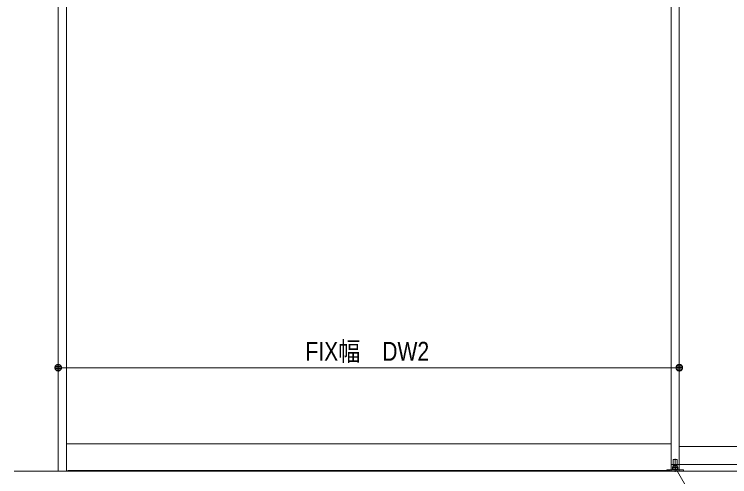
# Model space of a CAD drawing. Units: millimetres, scale not verified. Extents: x -6062 to 6062, y -3045 to 3045.
# Drawn here: x -4872 to -3490, y -2011 to -1117 of the extents above; entities that cross this region are included whole.
import ezdxf
from ezdxf.enums import TextEntityAlignment as Align

# ---------------------------------------------------------------- set-up
doc = ezdxf.new("R2010")
doc.units = ezdxf.units.MM
doc.header["$LTSCALE"] = 20
for name, color, linetype, lineweight in [('0-0_2寸法-3', 7, 'Continuous', 9), ('0-1_3一般', 7, 'Continuous', 9), ('0-3_2寸法-1', 7, 'Continuous', 9), ('0-4_0', 7, 'Continuous', 9)]:
    doc.layers.add(name, color=color, linetype=linetype, lineweight=lineweight)
doc.styles.add('ＭＳ Ｐゴシック', font='')
doc.styles.get('ＭＳ Ｐゴシック').set_extended_font_data('MS PGothic')

# ---------------------------------------------------------------- blocks, each defined once
blk = doc.blocks.new('グループ-109')
at = {"layer": '0-1_3一般'}
for p, q in [((-60000, 7000), (-60000, -40000)), ((-61696.5, -40000), (13223.5, -40000))]:
    blk.add_line(p, q, dxfattribs=at)
blk = doc.blocks.new('グループ-110')
at = {"layer": '0-1_3一般'}
for p, q in [((-60000, -40000), (-60000, 6840)), ((-59680, -40000), (-59680, 6840)), ((-36320, 6840), (-36320, -40000)), ((-36000, 6840), (-36000, -40000)), ((-36320, -39740), (-36320, 6100)), ((-36000, -39740), (-36000, 6100)), ((-59680, -38940), (-36320, -38940)), ((-36000, -39040), (-12640, -39040)), ((-36160, -40027.8), (-36160, -39520)), ((-12320, -39740), (-36320, -39740)), ((-36235, -39560), (-36235, -39800)), ((-36235, -39800), (-36085, -39800)), ((-36234, -39800), (-36234, -39862)), ((-36086, -39800), (-36234, -39800)), ((-36095, -39550), (-36225, -39550)), ((-36086, -39800), (-36086, -39862)), ((-36085, -39800), (-36085, -39560)), ((-35998, -40000), (-60000, -40000)), ((-36480, -39942), (-36060, -39942)), ((-36260, -39862), (-36200, -39862)), ((-36260, -39922), (-36260, -39862)), ((-36060, -39922), (-36260, -39922)), ((-36200, -39862), (-36120, -39862)), ((-36120, -39862), (-36060, -39862)), ((-36060, -39922), (-36060, -39862)), ((-36060, -39942), (-36060, -39922))]:
    blk.add_line(p, q, dxfattribs=at)
blk.add_lwpolyline([(-59630, -39970), (-59630, -40000), (-36370, -40000), (-36370, -39970)], close=True, dxfattribs=at)
for points in [[(-35840, -40000), (-36480, -40000), (-36480, -39942)], [(-36060, -39922), (-36260, -39922), (-36260, -39942)], [(-36060, -39942), (-35840, -39942), (-35840, -40000)]]:
    blk.add_lwpolyline(points, dxfattribs=at)
for centre, start, end in [((-36225, -39560), 90, 180), ((-36095, -39560), 0, 90)]:
    blk.add_arc(centre, 10, start, end, dxfattribs=at)
blk = doc.blocks.new('グループ-111')
at = {"layer": '0-1_3一般'}
for name in ['グループ-109', 'グループ-110']:
    blk.add_blockref(name, (0, 0), dxfattribs=at)
blk = doc.blocks.new('_Dot')
at = {"layer": '0-4_0'}
for p, q in [((-10, 0), (-20, 0)), ((9.78, 2), (-9.78, 2)), ((7.99, 6), (-7.99, 6)), ((9.16, -3.98), (-9.16, -3.98)), ((6, -7.98), (-6, -7.98))]:
    blk.add_line(p, q, dxfattribs=at)
for points in [[(10, 0), (9.92, 1.25), (9.69, 2.49), (9.3, 3.68), (8.76, 4.82), (8.09, 5.88), (7.29, 6.85), (6.37, 7.71), (5.36, 8.44), (4.26, 9.05), (3.09, 9.51), (1.87, 9.82), (0.63, 9.98), (-0.63, 9.98), (-1.87, 9.82), (-3.09, 9.51), (-4.26, 9.05), (-5.36, 8.44), (-6.37, 7.71), (-7.29, 6.85), (-8.09, 5.88), (-8.76, 4.82), (-9.3, 3.68), (-9.69, 2.49), (-9.92, 1.25), (-10, 0), (0, 0)], [(-10, 0), (-9.92, -1.25), (-9.69, -2.49), (-9.3, -3.68), (-8.76, -4.82), (-8.09, -5.88), (-7.29, -6.85), (-6.37, -7.71), (-5.36, -8.44), (-4.26, -9.05), (-3.09, -9.51), (-1.87, -9.82), (-0.63, -9.98), (0.63, -9.98), (1.87, -9.82), (3.09, -9.51), (4.26, -9.05), (5.36, -8.44), (6.37, -7.71), (7.29, -6.85), (8.09, -5.88), (8.76, -4.82), (9.3, -3.68), (9.69, -2.49), (9.92, -1.25), (10, 0), (0, 0)]]:
    blk.add_lwpolyline(points, close=True, dxfattribs=at)

msp = doc.modelspace()

# ---------------------------------------------------------------- linework, layer by layer
at = {"layer": '0-0_2寸法-3'}
for p, q in [((-3595.31, -1988.11), (-3595.69, -1988.11)), ((-3595.31, -1988.11), (-3595.69, -1988.11)), ((-3590.6, -1992.11), (-3600.4, -1992.11)), ((-3591.5, -1996.11), (-3599.5, -1996.11))]:
    msp.add_line(p, q, dxfattribs=at)
msp.add_lwpolyline([(-3595.5, -1993.1), (-3447.18, -2250), (-3131.17, -2250)], dxfattribs=at)
msp.add_circle((-3595.5, -1993.1), 5.01, dxfattribs=at)
msp.add_circle((-3595.5, -1993.1), 5.01, dxfattribs=at)
at = {"layer": '0-3_2寸法-1'}
for p, q in [((-4787.5, -1780), (-4787.3, -1780)), ((-3587.5, -1780), (-3587.3, -1780)), ((-4774.79, -1800), (-3600.21, -1800))]:
    msp.add_line(p, q, dxfattribs=at)

# ---------------------------------------------------------------- block references
at = {"layer": '0-1_3一般', "xscale": 0.05, "yscale": 0.05}
msp.add_blockref('グループ-111', (-1787.5, 0), dxfattribs=at)
at = {"layer": '0-3_2寸法-1', "xscale": 0.6356201, "yscale": 0.6356201, "rotation": 180}
msp.add_blockref('_Dot', (-4787.5, -1800), dxfattribs=at)
at = {"layer": '0-3_2寸法-1', "xscale": 0.6356201, "yscale": 0.6356201}
msp.add_blockref('_Dot', (-3587.5, -1800), dxfattribs=at)

# ---------------------------------------------------------------- texts
at = {"layer": '0-3_2寸法-1', "style": 'ＭＳ Ｐゴシック', "width": 0.85}
msp.add_text('FIX幅\u3000DW2', height=36.69, dxfattribs=at).set_placement((-4310, -1797.65), align=Align.BOTTOM_LEFT)

doc.saveas('drawing.dxf')
